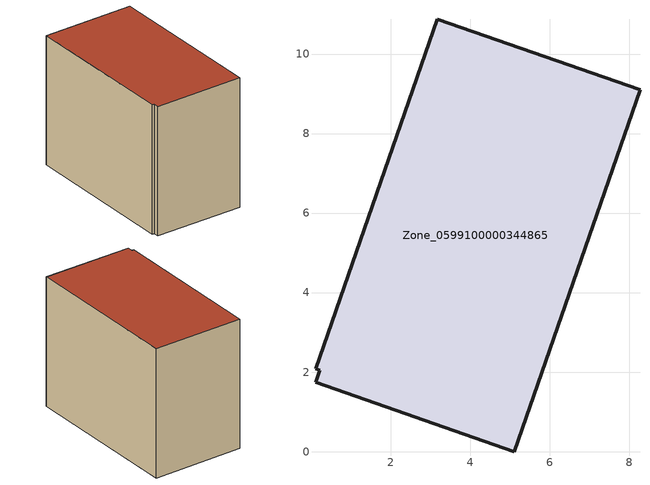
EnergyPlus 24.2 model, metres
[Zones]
Zone_0599100000344865
 floor ground (C_G): 0.22,2.04 0.11,2.09 3.17,10.87 8.27,9.1 5.11,0 0.11,1.74 z0
 wall outside (C_F): 5.11,0 8.27,9.1 3.17,10.87 0.11,2.09 0.22,2.04 0.11,1.74 5.11,0 z0:7.68
 roof outside (C_R): 0.22,2.04 0.11,1.74 5.11,0 8.27,9.1 3.17,10.87 0.11,2.09 z7.68
[BUILDING]
Pand.0599100000344865: North Axis=0; Terrain=City; Loads Convergence Tolerance Value=0.04; Temperature Convergence Tolerance Value=0.4; Solar Distribution=FullExterior; Maximum Number of Warmup Days=25; Minimum Number of Warmup Days=1
[Site:Location]
Rotterdam.The.Hague.AP_ZH_NLD Design_Conditions: Latitude=51.96; Longitude=4.45; Time Zone=1; Elevation=-4.5
[SITE:GROUNDTEMPERATURE:BUILDINGSURFACE]
18, 18, 18, 18, 18, 18, 18, 18, 18, 18, 18, 18
[MATERIAL] Thermal Absorptance=0.9; Solar Absorptance=0.7; Visible Absorptance=0.7
Name | Roughness | Thickness | Conductivity | Density | Specific Heat
G.TI.1992-2005 | MediumSmooth | 0.15 | 0.06 | 540 | 1210
F.TI.1992-2005 | Rough | 0.3 | 0.12 | 1920 | 840
R.TI.1992-2005 | MediumRough | 0.2 | 0.08 | 1500 | 1000
[CONSTRUCTION]
C_G: G.TI.1992-2005
C_F: F.TI.1992-2005
C_R: R.TI.1992-2005
[ZONE]
Zone_0599100000344865: Type=1; Multiplier=1; Ceiling Height=Autocalculate; Volume=Autocalculate; Floor Area=autocalculate; Part of Total Floor Area=Yes
[ZONEINFILTRATION:DESIGNFLOWRATE]
Infil_Zone_0599100000344865: Zone or ZoneList or Space or SpaceList=Zone_0599100000344865; Schedule=AlwaysOn; Design Flow Rate Calculation Method=Flow/Area; Flow Rate per Floor Area=0.0015; Constant Term Coefficient=1; Temperature Term Coefficient=0; Velocity Term Coefficient=0; Velocity Squared Term Coefficient=0
[HVACTEMPLATE:ZONE:IDEALLOADSAIRSYSTEM]
Zone_0599100000344865: Maximum Heating Supply Air Temperature=50; Minimum Cooling Supply Air Temperature=13; Maximum Heating Supply Air Humidity Ratio=0.0156; Minimum Cooling Supply Air Humidity Ratio=0.0077; Heating Limit=NoLimit; Cooling Limit=NoLimit; Dehumidification Control Type=ConstantSensibleHeatRatio; Cooling Sensible Heat Ratio=0.7; Dehumidification Setpoint=60; Humidification Control Type=None; Humidification Setpoint=30; Outdoor Air Method=None; Outdoor Air Flow Rate per Person=0.00944; Outdoor Air Flow Rate per Zone Floor Area=0; Outdoor Air Flow Rate per Zone=0; Demand Controlled Ventilation Type=None; Outdoor Air Economizer Type=NoEconomizer; Heat Recovery Type=None; Sensible Heat Recovery Effectiveness=0.7; Latent Heat Recovery Effectiveness=0.65
[ZONECONTROL:THERMOSTAT]
ThermostatControl_Zone_0599100000344865: Zone or ZoneList=Zone_0599100000344865; Control Type Schedule=DualSetpointControlType; Control 1=Thermostat_Zone_0599100000344865; Temperature Difference Between Cutout And Setpoint=0
[THERMOSTATSETPOINT:DUALSETPOINT]
Thermostat_Zone_0599100000344865: Heating Setpoint Temperature Schedule=HeatingSetpoint_Zone_0599100000344865; Cooling Setpoint Temperature Schedule=CoolingSetpoint_Zone_0599100000344865
[SCHEDULE:COMPACT]
HeatingSetpoint_Zone_0599100000344865: Through: 12/31, For: AllDays, Until: 24:00, 21
CoolingSetpoint_Zone_0599100000344865: Through: 12/31, For: AllDays, Until: 24:00, 24
DualSetpointControlType: Through: 12/31, For: AllDays, Until: 24:00, 4
AlwaysOn: Through: 12/31, For: AllDays, Until: 24:00, 1
